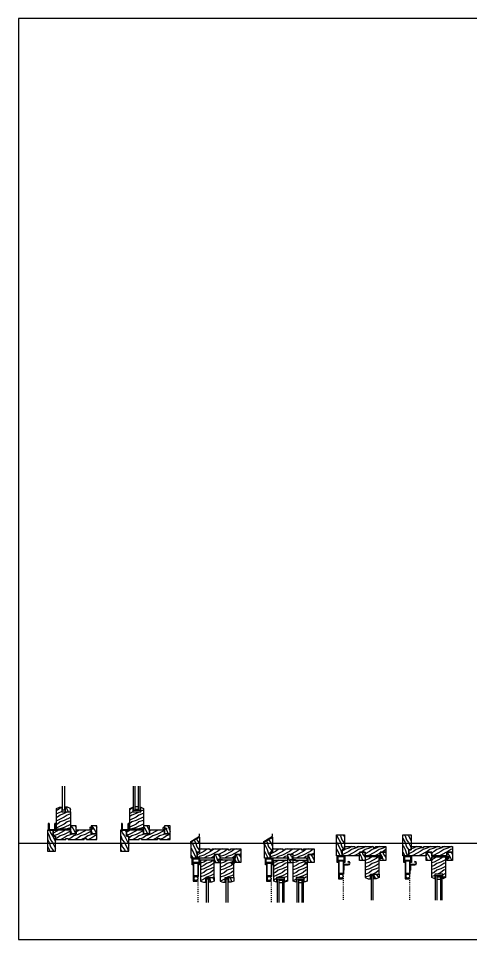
# Model space of a CAD drawing. Header units: inches. Extents: x 0 to 100, y 0 to 100.
# Drawn here: x 0 to 49.1, y 0 to 100 of the extents above; entities that cross this region are included whole.
import ezdxf

# ---------------------------------------------------------------- set-up
doc = ezdxf.new("R2010")
doc.units = ezdxf.units.IN
doc.header["$MEASUREMENT"] = 0
doc.linetypes.add('V-DOT', pattern=[0.125, 0, -0.125])
for name, color, linetype in [('FINE', 70, 'Continuous'), ('HATCH', 170, 'Continuous'), ('MED', 32, 'Continuous')]:
    doc.layers.add(name, color=color, linetype=linetype)
pattern_1 = [(216.8699, (-3.72159, -9.7298), (2.25, 1.5000001), [0.375, -3.375]), (206.565, (-3.2716, -9.9548), (-0.7499994, -0.750001), [0.838526, -0.838526]), (198.4349, (-3.27159, -10.3298), (-1.5000003, -0.7499988), [0.474342, -1.897366])]
pattern_2 = [(306.8699, (-4.77159, -10.1798), (-1.5000001, 2.25), [0.375, -3.375]), (296.565, (-4.5466, -9.7298), (0.750001, -0.7499994), [0.838525, -0.838525]), (288.4349, (-4.17159, -9.7298), (0.7499988, -1.5000003), [0.474342, -1.897366])]
pattern_3 = [(306.8699, (-12.72383, -10.1798), (-1.5000001, 2.2499999), [0.375, -3.375]), (296.5651, (-12.49883, -9.7298), (0.750001, -0.7499994), [0.838525, -0.838525]), (288.4349, (-12.12383, -9.7298), (0.7499988, -1.5000003), [0.474342, -1.897366])]
pattern_4 = [(216.8699, (-11.67383, -9.7298), (2.2499999, 1.5000001), [0.375, -3.375]), (206.5651, (-11.22383, -9.9548), (-0.7499994, -0.750001), [0.838526, -0.838526]), (198.4349, (-11.22383, -10.3298), (-1.5000003, -0.7499988), [0.474342, -1.897366])]
pattern_5 = [(216.8699, (-19.3369, -9.7298), (2.2499999, 1.5000001), [0.375, -3.375]), (206.5651, (-18.8869, -9.9548), (-0.7499994, -0.750001), [0.838526, -0.838526]), (198.4349, (-18.8869, -10.3298), (-1.5000003, -0.7499988), [0.474342, -1.897366])]
pattern_6 = [(306.8699, (-20.3869, -10.1798), (-1.5000001, 2.2499999), [0.375, -3.375]), (296.5651, (-20.1619, -9.7298), (0.750001, -0.7499994), [0.838525, -0.838525]), (288.4349, (-19.7869, -9.7298), (0.7499988, -1.5000003), [0.474342, -1.897366])]
pattern_7 = [(216.8699, (-27.28914, -9.7298), (2.24999994, 1.5000001), [0.375, -3.375]), (206.5651, (-26.83914, -9.9548), (-0.7499994, -0.750001), [0.838526, -0.838526]), (198.4349, (-26.83914, -10.3298), (-1.5000003, -0.7499988), [0.474342, -1.897366])]
pattern_8 = [(306.8699, (-28.33914, -10.1798), (-1.5000001, 2.24999994), [0.375, -3.375]), (296.5651, (-28.11414, -9.7298), (0.750001, -0.7499994), [0.838525, -0.838525]), (288.4349, (-27.73914, -9.7298), (0.7499988, -1.5000003), [0.474342, -1.897366])]
pattern_9 = [(216.8699, (-35.0968, -9.7298), (2.24999994, 1.5000001), [0.375, -3.375]), (206.5651, (-34.6468, -9.9548), (-0.7499994, -0.750001), [0.838526, -0.838526]), (198.4349, (-34.6468, -10.3298), (-1.5000003, -0.7499988), [0.474342, -1.897366])]
pattern_10 = [(306.8699, (-36.1468, -10.1798), (-1.5000001, 2.24999994), [0.375, -3.375]), (296.5651, (-35.9218, -9.7298), (0.750001, -0.7499994), [0.838525, -0.838525]), (288.4349, (-35.5468, -9.7298), (0.7499988, -1.5000003), [0.474342, -1.897366])]
pattern_11 = [(216.8699, (-42.3261, -9.7298), (2.24999994, 1.5000001), [0.375, -3.375]), (206.5651, (-41.8761, -9.9548), (-0.7499994, -0.750001), [0.838526, -0.838526]), (198.4349, (-41.8761, -10.3298), (-1.5000003, -0.7499988), [0.474342, -1.897366])]
pattern_12 = [(306.8699, (-43.3761, -10.1798), (-1.5000001, 2.24999994), [0.375, -3.375]), (296.5651, (-43.1511, -9.7298), (0.750001, -0.7499994), [0.838525, -0.838525]), (288.4349, (-42.7761, -9.7298), (0.7499988, -1.5000003), [0.474342, -1.897366])]

# ---------------------------------------------------------------- blocks, each defined once
blk = doc.blocks.new('AecDtl_8312F1')
at = {"layer": 'HATCH'}
h = blk.add_hatch(dxfattribs=at)
h.set_pattern_fill('WOOD_1', color=256, scale=0.75, style=0)
h.set_pattern_definition(pattern_1)
h.paths.add_polyline_path([(1.62, 3.37), (1.06, 3.37), (0.69, 3.37), (0.69, 3.88), (0.44, 3.88), (0.12, 3.75), (0.12, 1.5), (1.62, 1.5)])
h = blk.add_hatch(dxfattribs=at)
h.set_pattern_fill('WOOD_1', color=256, scale=0.75, angle=90, style=0)
h.set_pattern_definition(pattern_2)
h.paths.add_polyline_path([(1.62, 3.75), (1.31, 3.88), (1.06, 3.88), (1.06, 3.37), (1.62, 3.37)])
h = blk.add_hatch(dxfattribs=at)
h.set_pattern_fill('WOOD_1', color=256, scale=0.75, angle=90, style=0)
h.set_pattern_definition(pattern_2)
h.paths.add_polyline_path([(-0.88, -0.88), (0, -0.88), (0, 0.75), (-0.25, 0.75), (-0.25, 1.38), (-0.88, 1.38)])
h = blk.add_hatch(dxfattribs=at)
h.set_pattern_fill('WOOD_1', color=256, scale=0.75, style=0)
h.set_pattern_definition(pattern_1)
h.paths.add_polyline_path([(4.5, 1), (3.88, 1), (3.88, 1.38), (2.25, 1.38), (2.25, 1), (1.62, 1), (1.62, 1.38), (-0.25, 1.38), (-0.25, 0.75), (0, 0.75), (0, 0.38), (1.12, 0.38), (1.12, 0.5), (1.38, 0.5), (1.38, 0.38), (3.12, 0.38), (3.12, 0.5), (3.37, 0.5), (3.37, 0.38), (4.5, 0.38)])
h = blk.add_hatch(dxfattribs=at)
h.set_pattern_fill('WOOD_1', color=256, scale=0.75, angle=90, style=0)
h.set_pattern_definition(pattern_2)
h.paths.add_polyline_path([(2.25, 1.87), (1.62, 1.87), (1.62, 1.5), (1.62, 1), (2.25, 1)])
h = blk.add_hatch(dxfattribs=at)
h.set_pattern_fill('WOOD_1', color=256, scale=0.75, angle=90, style=0)
h.set_pattern_definition(pattern_2)
h.paths.add_polyline_path([(4.5, 1.87), (3.88, 1.87), (3.88, 1.62), (4.12, 1.62), (4.12, 1.5), (3.88, 1.5), (3.88, 1), (4.5, 1)])
at = {"layer": 'FINE', "linetype": 'Continuous'}
blk.add_lwpolyline([(-0.69, 2.12), (-0.69, 1.47), (-0.06, 1.47), (-0.06, 2.12)], dxfattribs=at)
at = {"layer": 'MED', "linetype": 'Continuous'}
for points in [[(1, 6.19), (1, 3.56), (0.75, 3.56), (0.75, 6.19)], [(-0.69, 2.12), (-0.78, 2.12), (-0.78, 1.38), (0.03, 1.38), (0.03, 2.12), (-0.06, 2.12)]]:
    blk.add_lwpolyline(points, dxfattribs=at)
blk.add_lwpolyline([(0.12, 1.5), (0.12, 3.75), (0.44, 3.88), (0.69, 3.88), (0.69, 3.37), (1.62, 3.37), (1.62, 1.5)], close=True, dxfattribs=at)
at = {"layer": 'MED'}
for points in [[(1.31, 3.88), (1.06, 3.88), (1.06, 3.37), (1.62, 3.37), (1.62, 3.75)], [(-0.88, -0.88), (0, -0.88), (0, 0.75), (-0.25, 0.75), (-0.25, 1.38), (-0.88, 1.38)], [(4.5, 0.38), (4.5, 1), (3.88, 1), (3.88, 1.38), (2.25, 1.38), (2.25, 1), (1.62, 1), (1.62, 1.38), (-0.25, 1.38), (-0.25, 0.75), (0, 0.75), (0, 0.38), (1.12, 0.38), (1.12, 0.5), (1.38, 0.5), (1.38, 0.38), (3.12, 0.38), (3.12, 0.5), (3.37, 0.5), (3.37, 0.38)], [(1.62, 1), (2.25, 1), (2.25, 1.87), (1.62, 1.87)], [(3.88, 1), (4.5, 1), (4.5, 1.87), (3.88, 1.87), (3.88, 1.62), (4.12, 1.62), (4.12, 1.5), (3.88, 1.5)]]:
    blk.add_lwpolyline(points, close=True, dxfattribs=at)
blk.add_lwpolyline([(3.87, 1.61), (4.05, 1.61), (4.05, 1.52), (3.87, 1.52, -0.03776), (3.86, 1.48, -0.09716), (3.83, 1.45, -0.20345), (3.81, 1.44, -0.20345), (3.79, 1.45, -0.09716), (3.77, 1.48, -0.05413), (3.76, 1.53, -0.04107), (3.75, 1.59, -0.04107), (3.76, 1.66, -0.05413), (3.77, 1.7, -0.09716), (3.79, 1.74, -0.20345), (3.81, 1.75, -0.20345), (3.83, 1.74, -0.09716), (3.86, 1.7, -0.05413), (3.87, 1.66, -0.03104)], format="xyb", close=True, dxfattribs=at)
blk = doc.blocks.new('AecDtl_8312F2')
at = {"layer": 'HATCH'}
h = blk.add_hatch(dxfattribs=at)
h.set_pattern_fill('WOOD_1', color=256, scale=0.75, style=0)
h.set_pattern_definition(pattern_4)
h.paths.add_polyline_path([(1.62, 3.75), (1.31, 3.88), (1.31, 3.38), (0.44, 3.38), (0.44, 3.88), (0.12, 3.75), (0.12, 3.38), (0.12, 1.5), (1.62, 1.5)])
h = blk.add_hatch(dxfattribs=at)
h.set_pattern_fill('WOOD_1', color=256, scale=0.75, angle=90, style=0)
h.set_pattern_definition(pattern_3)
h.paths.add_polyline_path([(-0.88, -0.88), (0, -0.88), (0, 0.75), (-0.25, 0.75), (-0.25, 1.38), (-0.88, 1.38)])
h = blk.add_hatch(dxfattribs=at)
h.set_pattern_fill('WOOD_1', color=256, scale=0.75, style=0)
h.set_pattern_definition(pattern_4)
h.paths.add_polyline_path([(4.5, 1), (3.88, 1), (3.88, 1.38), (2.25, 1.38), (2.25, 1), (1.62, 1), (1.62, 1.38), (-0.25, 1.38), (-0.25, 0.75), (0, 0.75), (0, 0.38), (1.12, 0.38), (1.12, 0.5), (1.38, 0.5), (1.38, 0.38), (3.12, 0.38), (3.12, 0.5), (3.38, 0.5), (3.38, 0.38), (4.5, 0.38)])
h = blk.add_hatch(dxfattribs=at)
h.set_pattern_fill('WOOD_1', color=256, scale=0.75, angle=90, style=0)
h.set_pattern_definition(pattern_3)
h.paths.add_polyline_path([(2.25, 1.88), (1.62, 1.88), (1.62, 1.5), (1.62, 1), (2.25, 1)])
h = blk.add_hatch(dxfattribs=at)
h.set_pattern_fill('WOOD_1', color=256, scale=0.75, angle=90, style=0)
h.set_pattern_definition(pattern_3)
h.paths.add_polyline_path([(4.5, 1.88), (3.88, 1.88), (3.88, 1.62), (4.12, 1.62), (4.12, 1.5), (3.88, 1.5), (3.88, 1), (4.5, 1)])
at = {"layer": 'FINE', "linetype": 'Continuous'}
for p, q in [((0.69, 3.56), (0.69, 6.19)), ((1.06, 3.56), (1.06, 6.19)), ((0.69, 3.95), (1.06, 3.95)), ((0.69, 3.69), (1.06, 3.69))]:
    blk.add_line(p, q, dxfattribs=at)
blk.add_lwpolyline([(-0.69, 2.12), (-0.69, 1.47), (-0.06, 1.47), (-0.06, 2.12)], dxfattribs=at)
at = {"layer": 'MED', "linetype": 'Continuous'}
for points in [[(0.5, 6.19), (0.5, 3.56), (1.25, 3.56), (1.25, 6.19)], [(-0.69, 2.12), (-0.78, 2.12), (-0.78, 1.38), (0.03, 1.38), (0.03, 2.12), (-0.06, 2.12)]]:
    blk.add_lwpolyline(points, dxfattribs=at)
at = {"layer": 'MED'}
for points in [[(0.12, 1.5), (0.12, 3.38), (0.12, 3.75), (0.44, 3.88), (0.44, 3.38), (1.31, 3.38), (1.31, 3.88), (1.62, 3.75), (1.62, 1.5)], [(-0.88, -0.88), (0, -0.88), (0, 0.75), (-0.25, 0.75), (-0.25, 1.38), (-0.88, 1.38)], [(4.5, 0.38), (4.5, 1), (3.88, 1), (3.88, 1.38), (2.25, 1.38), (2.25, 1), (1.62, 1), (1.62, 1.38), (-0.25, 1.38), (-0.25, 0.75), (0, 0.75), (0, 0.38), (1.12, 0.38), (1.12, 0.5), (1.38, 0.5), (1.38, 0.38), (3.12, 0.38), (3.12, 0.5), (3.38, 0.5), (3.38, 0.38)], [(1.62, 1), (2.25, 1), (2.25, 1.88), (1.62, 1.88)], [(3.88, 1), (4.5, 1), (4.5, 1.88), (3.88, 1.88), (3.88, 1.62), (4.12, 1.62), (4.12, 1.5), (3.88, 1.5)]]:
    blk.add_lwpolyline(points, close=True, dxfattribs=at)
blk.add_lwpolyline([(3.87, 1.61), (4.05, 1.61), (4.05, 1.52), (3.87, 1.52, -0.03776), (3.86, 1.48, -0.09716), (3.83, 1.45, -0.20345), (3.81, 1.44, -0.20345), (3.79, 1.45, -0.09716), (3.77, 1.48, -0.05413), (3.76, 1.53, -0.04107), (3.75, 1.59, -0.04107), (3.76, 1.66, -0.05413), (3.77, 1.7, -0.09716), (3.79, 1.74, -0.20345), (3.81, 1.75, -0.20345), (3.83, 1.74, -0.09716), (3.86, 1.7, -0.05413), (3.87, 1.66, -0.03104)], format="xyb", close=True, dxfattribs=at)
blk = doc.blocks.new('AecDtl_8312H1')
at = {"layer": 'HATCH'}
h = blk.add_hatch(dxfattribs=at)
h.set_pattern_fill('WOOD_1', color=256, scale=0.75, angle=90, style=0)
h.set_pattern_definition(pattern_6)
h.paths.add_polyline_path([(-0.875, 0.125), (0, 0.625), (0, -1), (-0.25, -1), (-0.25, -1.625), (-0.875, -1.625)])
h = blk.add_hatch(dxfattribs=at)
h.set_pattern_fill('WOOD_1', color=256, scale=0.75, style=0)
h.set_pattern_definition(pattern_5)
h.paths.add_polyline_path([(4.5, -0.625), (3.375, -0.625), (3.375, -0.75), (3.125, -0.75), (3.125, -0.625), (1.375, -0.625), (1.375, -0.75), (1.125, -0.75), (1.125, -0.625), (0, -0.625), (0, -1), (-0.25, -1), (-0.25, -1.625), (0.03125, -1.625), (1.625, -1.625), (1.625, -1.25), (2.25, -1.25), (2.25, -1.625), (3.875, -1.625), (3.875, -1.25), (4.5, -1.25)])
h = blk.add_hatch(dxfattribs=at)
h.set_pattern_fill('WOOD_1', color=256, scale=0.75, style=0)
h.set_pattern_definition(pattern_5)
h.paths.add_polyline_path([(1.625, -1.875), (0.125, -1.875), (0.125, -4.125), (0.4375, -4.25), (0.6875, -4.25), (0.6875, -3.75), (1.625, -3.75)])
h = blk.add_hatch(dxfattribs=at)
h.set_pattern_fill('WOOD_1', color=256, scale=0.75, angle=90, style=0)
h.set_pattern_definition(pattern_6)
h.paths.add_polyline_path([(2.25, -1.25), (1.625, -1.25), (1.625, -2.125), (2.25, -2.125), (2.25, -1.875), (2.03125, -1.875), (2, -1.875), (2, -1.75), (2.25, -1.75)])
h = blk.add_hatch(dxfattribs=at)
h.set_pattern_fill('WOOD_1', color=256, scale=0.75, style=0)
h.set_pattern_definition(pattern_5)
h.paths.add_polyline_path([(3.75, -2.25), (3.5, -2.25), (3.5, -2.125), (3.75, -2.125), (3.75, -1.875), (2.25, -1.875), (2.25, -4.125), (2.5625, -4.25), (2.8125, -4.25), (2.8125, -3.75), (3.75, -3.75)])
h = blk.add_hatch(dxfattribs=at)
h.set_pattern_fill('WOOD_1', color=256, scale=0.75, angle=90, style=0)
h.set_pattern_definition(pattern_6)
h.paths.add_polyline_path([(4.5, -1.25), (3.875, -1.25), (3.875, -2.125), (4.5, -2.125)])
h = blk.add_hatch(dxfattribs=at)
h.set_pattern_fill('WOOD_1', color=256, scale=0.75, angle=90, style=0)
h.set_pattern_definition(pattern_6)
h.paths.add_polyline_path([(1.625, -3.75), (1.0625, -3.75), (1.0625, -4.25), (1.3125, -4.25), (1.625, -4.125)])
h = blk.add_hatch(dxfattribs=at)
h.set_pattern_fill('WOOD_1', color=256, scale=0.75, angle=90, style=0)
h.set_pattern_definition(pattern_6)
h.paths.add_polyline_path([(3.75, -3.75), (3.1875, -3.75), (3.1875, -4.25), (3.4375, -4.25), (3.75, -4.125)])
at = {"layer": 'FINE', "linetype": 'Continuous'}
blk.add_line((-0.09375, -3.625), (-0.59375, -3.625), dxfattribs=at)
at = {"layer": 'FINE', "linetype": 'V-DOT'}
blk.add_line((-0.15625, -3.84375), (-0.15625, -6.4375), dxfattribs=at)
at = {"layer": 'FINE', "linetype": 'Continuous'}
for points in [[(-0.6875, -2.375), (-0.6875, -1.71875), (-0.0625, -1.71875), (-0.0625, -2.375)], [(-0.59375, -3.625), (-0.59375, -4.0625), (-0.21875, -4.0625), (-0.21875, -4.125)]]:
    blk.add_lwpolyline(points, dxfattribs=at)
blk.add_lwpolyline([(-0.59375, -3.5625), (-0.59375, -2.1875), (-0.15625, -2.1875), (-0.15625, -3.5625)], close=True, dxfattribs=at)
blk.add_circle((-0.375, -3.84375), 0.21875, dxfattribs=at)
at = {"layer": 'MED'}
for p, q in [((2.5625, -4.25), (2.5625, -4.25)), ((3.4375, -4.25), (3.4375, -4.25))]:
    blk.add_line(p, q, dxfattribs=at)
blk.add_lwpolyline([(-0.9375, -0.125), (-0.9375, 0.171875), (0, 0.734375), (0, 0.984375)], dxfattribs=at)
for points in [[(-0.875, 0.125), (0, 0.625), (0, -1), (-0.25, -1), (-0.25, -1.625), (-0.875, -1.625)], [(4.5, -0.625), (4.5, -1.25), (3.875, -1.25), (3.875, -1.625), (2.25, -1.625), (2.25, -1.25), (1.625, -1.25), (1.625, -1.625), (-0.25, -1.625), (-0.25, -1), (0, -1), (0, -0.625), (1.125, -0.625), (1.125, -0.75), (1.375, -0.75), (1.375, -0.625), (3.125, -0.625), (3.125, -0.75), (3.375, -0.75), (3.375, -0.625)], [(2.25, -1.25), (1.625, -1.25), (1.625, -2.125), (2.25, -2.125), (2.25, -1.875), (2, -1.875), (2, -1.75), (2.25, -1.75)], [(3.875, -1.25), (4.5, -1.25), (4.5, -2.125), (3.875, -2.125)], [(1.3125, -4.25), (1.0625, -4.25), (1.0625, -3.75), (1.625, -3.75), (1.625, -4.125)], [(3.4375, -4.25), (3.1875, -4.25), (3.1875, -3.75), (3.75, -3.75), (3.75, -4.125)]]:
    blk.add_lwpolyline(points, close=True, dxfattribs=at)
at = {"layer": 'MED', "linetype": 'Continuous'}
for points in [[(-0.6875, -2.375), (-0.78125, -2.375), (-0.78125, -1.625), (0.03125, -1.625), (0.03125, -2.375), (-0.0625, -2.375)], [(3.546875, -2.140625), (3.75, -2.25), (3.875, -2.015625), (3.84375, -1.828125), (3.671875, -1.671875)], [(-0.09375, -3.625), (-0.09375, -2.125), (-0.65625, -2.125), (-0.65625, -4.125), (-0.21875, -4.125)], [(1, -6.4375), (1, -3.9375), (0.75, -3.9375), (0.75, -6.4375)], [(3.125, -6.4375), (3.125, -3.9375), (2.875, -3.9375), (2.875, -6.4375)]]:
    blk.add_lwpolyline(points, dxfattribs=at)
for points in [[(0.125, -1.875), (0.125, -4.125), (0.4375, -4.25), (0.6875, -4.25), (0.6875, -3.75), (1.625, -3.75), (1.625, -1.875)], [(2.03125, -1.875), (2.03125, -1.796875), (2.5, -1.796875), (2.5, -1.875)], [(3.75, -2.25), (3.5, -2.25), (3.5, -2.125), (3.75, -2.125), (3.75, -1.875), (2.25, -1.875), (2.25, -4.125), (2.5625, -4.25), (2.8125, -4.25), (2.8125, -3.75), (3.75, -3.75)]]:
    blk.add_lwpolyline(points, close=True, dxfattribs=at)
blk = doc.blocks.new('AecDtl_8312H2')
at = {"layer": 'HATCH'}
h = blk.add_hatch(dxfattribs=at)
h.set_pattern_fill('WOOD_1', color=256, scale=0.75, angle=90, style=0)
h.set_pattern_definition(pattern_8)
h.paths.add_polyline_path([(-0.875, 0.125), (0, 0.625), (0, -1), (-0.25, -1), (-0.25, -1.625), (-0.875, -1.625)])
h = blk.add_hatch(dxfattribs=at)
h.set_pattern_fill('WOOD_1', color=256, scale=0.75, style=0)
h.set_pattern_definition(pattern_7)
h.paths.add_polyline_path([(1.625, -1.25), (2.25, -1.25), (2.25, -1.625), (3.875, -1.625), (3.875, -1.25), (4.5, -1.25), (4.5, -0.625), (3.375, -0.625), (3.375, -0.75), (3.125, -0.75), (3.125, -0.625), (1.375, -0.625), (1.375, -0.75), (1.125, -0.75), (1.125, -0.625), (0, -0.625), (0, -1), (-0.25, -1), (-0.25, -1.625), (0.03125, -1.625), (1.625, -1.625)])
h = blk.add_hatch(dxfattribs=at)
h.set_pattern_fill('WOOD_1', color=256, scale=0.75, style=0)
h.set_pattern_definition(pattern_7)
h.paths.add_polyline_path([(1.625, -1.875), (0.125, -1.875), (0.125, -4.125), (0.4375, -4.25), (0.4375, -3.75), (1.3125, -3.75), (1.3125, -4.25), (1.625, -4.125), (1.625, -3.75)])
h = blk.add_hatch(dxfattribs=at)
h.set_pattern_fill('WOOD_1', color=256, scale=0.75, angle=90, style=0)
h.set_pattern_definition(pattern_8)
h.paths.add_polyline_path([(2.25, -1.25), (1.625, -1.25), (1.625, -2.125), (2.25, -2.125), (2.25, -1.875), (2.03125, -1.875), (2, -1.875), (2, -1.75), (2.25, -1.75)])
h = blk.add_hatch(dxfattribs=at)
h.set_pattern_fill('WOOD_1', color=256, scale=0.75, style=0)
h.set_pattern_definition(pattern_7)
h.paths.add_polyline_path([(3.75, -2.25), (3.5, -2.25), (3.5, -2.125), (3.75, -2.125), (3.75, -1.875), (2.25, -1.875), (2.25, -4.125), (2.5625, -4.25), (2.5625, -3.75), (3.4375, -3.75), (3.4375, -4.25), (3.75, -4.125), (3.75, -3.75)])
h = blk.add_hatch(dxfattribs=at)
h.set_pattern_fill('WOOD_1', color=256, scale=0.75, angle=90, style=0)
h.set_pattern_definition(pattern_8)
h.paths.add_polyline_path([(4.5, -1.25), (3.875, -1.25), (3.875, -2.125), (4.5, -2.125)])
at = {"layer": 'FINE', "linetype": 'Continuous'}
for p, q in [((-0.09375, -3.625), (-0.59375, -3.625)), ((0.6875, -3.9375), (0.6875, -6.4375)), ((1.0625, -3.9375), (1.0625, -6.4375)), ((2.8125, -3.9375), (2.8125, -6.4375)), ((3.1875, -3.9375), (3.1875, -6.4375)), ((1.0625, -4.0625), (0.6875, -4.0625)), ((1.0625, -4.328125), (0.6875, -4.328125)), ((3.1875, -4.0625), (2.8125, -4.0625)), ((3.1875, -4.328125), (2.8125, -4.328125))]:
    blk.add_line(p, q, dxfattribs=at)
at = {"layer": 'FINE', "linetype": 'V-DOT'}
blk.add_line((-0.15625, -3.84375), (-0.15625, -6.4375), dxfattribs=at)
at = {"layer": 'FINE', "linetype": 'Continuous'}
for points in [[(-0.6875, -2.375), (-0.6875, -1.71875), (-0.0625, -1.71875), (-0.0625, -2.375)], [(-0.59375, -3.625), (-0.59375, -4.0625), (-0.21875, -4.0625), (-0.21875, -4.125)]]:
    blk.add_lwpolyline(points, dxfattribs=at)
blk.add_lwpolyline([(-0.59375, -3.5625), (-0.59375, -2.1875), (-0.15625, -2.1875), (-0.15625, -3.5625)], close=True, dxfattribs=at)
blk.add_circle((-0.375, -3.84375), 0.21875, dxfattribs=at)
at = {"layer": 'MED'}
for p, q in [((2.5625, -4.25), (2.5625, -4.25)), ((3.4375, -4.25), (3.4375, -4.25))]:
    blk.add_line(p, q, dxfattribs=at)
blk.add_lwpolyline([(-0.9375, -0.125), (-0.9375, 0.171875), (0, 0.734375), (0, 0.984375)], dxfattribs=at)
for points in [[(-0.875, 0.125), (0, 0.625), (0, -1), (-0.25, -1), (-0.25, -1.625), (-0.875, -1.625)], [(4.5, -0.625), (4.5, -1.25), (3.875, -1.25), (3.875, -1.625), (2.25, -1.625), (2.25, -1.25), (1.625, -1.25), (1.625, -1.625), (-0.25, -1.625), (-0.25, -1), (0, -1), (0, -0.625), (1.125, -0.625), (1.125, -0.75), (1.375, -0.75), (1.375, -0.625), (3.125, -0.625), (3.125, -0.75), (3.375, -0.75), (3.375, -0.625)], [(1.625, -1.875), (1.625, -3.75), (1.625, -4.125), (1.3125, -4.25), (1.3125, -3.75), (0.4375, -3.75), (0.4375, -4.25), (0.125, -4.125), (0.125, -1.875)], [(2.25, -1.25), (1.625, -1.25), (1.625, -2.125), (2.25, -2.125), (2.25, -1.875), (2, -1.875), (2, -1.75), (2.25, -1.75)], [(3.75, -2.25), (3.75, -3.75), (3.75, -4.125), (3.4375, -4.25), (3.4375, -3.75), (2.5625, -3.75), (2.5625, -4.25), (2.25, -4.125), (2.25, -1.875), (3.75, -1.875), (3.75, -2.125), (3.5, -2.125), (3.5, -2.25)], [(3.875, -1.25), (4.5, -1.25), (4.5, -2.125), (3.875, -2.125)]]:
    blk.add_lwpolyline(points, close=True, dxfattribs=at)
at = {"layer": 'MED', "linetype": 'Continuous'}
for points in [[(-0.6875, -2.375), (-0.78125, -2.375), (-0.78125, -1.625), (0.03125, -1.625), (0.03125, -2.375), (-0.0625, -2.375)], [(3.546875, -2.140625), (3.75, -2.25), (3.875, -2.015625), (3.84375, -1.828125), (3.671875, -1.671875)], [(-0.09375, -3.625), (-0.09375, -2.125), (-0.65625, -2.125), (-0.65625, -4.125), (-0.21875, -4.125)], [(1.25, -6.4375), (1.25, -3.9375), (0.5, -3.9375), (0.5, -6.4375)], [(3.375, -6.4375), (3.375, -3.9375), (2.625, -3.9375), (2.625, -6.4375)]]:
    blk.add_lwpolyline(points, dxfattribs=at)
blk.add_lwpolyline([(2.03125, -1.875), (2.03125, -1.796875), (2.5, -1.796875), (2.5, -1.875)], close=True, dxfattribs=at)
blk = doc.blocks.new('AecDtl_8312J1')
at = {"layer": 'HATCH'}
h = blk.add_hatch(dxfattribs=at)
h.set_pattern_fill('WOOD_1', color=256, scale=0.75, angle=90, style=0)
h.set_pattern_definition(pattern_10)
h.paths.add_polyline_path([(-0.88, 0.88), (0, 0.88), (0, -0.75), (-0.25, -0.75), (-0.25, -1.38), (-0.88, -1.38)])
h = blk.add_hatch(dxfattribs=at)
h.set_pattern_fill('WOOD_1', color=256, scale=0.75, style=0)
h.set_pattern_definition(pattern_9)
h.paths.add_polyline_path([(4.5, -0.38), (3.38, -0.38), (3.38, -0.5), (3.12, -0.5), (3.12, -0.38), (1.38, -0.38), (1.38, -0.5), (1.12, -0.5), (1.12, -0.38), (0, -0.38), (0, -0.75), (-0.25, -0.75), (-0.25, -1.38), (1.62, -1.38), (1.62, -1), (2.25, -1), (2.25, -1.38), (3.88, -1.38), (3.88, -1), (4.5, -1)])
h = blk.add_hatch(dxfattribs=at)
h.set_pattern_fill('WOOD_1', color=256, scale=0.75, angle=90, style=0)
h.set_pattern_definition(pattern_10)
h.paths.add_polyline_path([(2.25, -1), (1.62, -1), (1.62, -1.38), (1.62, -1.88), (2.25, -1.88)])
h = blk.add_hatch(dxfattribs=at)
h.set_pattern_fill('WOOD_1', color=256, scale=0.75, angle=90, style=0)
h.set_pattern_definition(pattern_10)
h.paths.add_polyline_path([(4.5, -1), (3.88, -1), (3.88, -1.38), (3.88, -1.5), (4.12, -1.5), (4.12, -1.63), (3.88, -1.63), (3.88, -1.88), (4.5, -1.88)])
h = blk.add_hatch(dxfattribs=at)
h.set_pattern_fill('WOOD_1', color=256, scale=0.75, style=0)
h.set_pattern_definition(pattern_9)
h.paths.add_polyline_path([(3.75, -1.5), (2.25, -1.5), (2.25, -1.88), (2.25, -3.75), (2.56, -3.88), (2.81, -3.88), (2.81, -3.38), (3.75, -3.38)])
h = blk.add_hatch(dxfattribs=at)
h.set_pattern_fill('WOOD_1', color=256, scale=0.75, angle=90, style=0)
h.set_pattern_definition(pattern_10)
h.paths.add_polyline_path([(3.75, -3.38), (3.19, -3.38), (3.19, -3.88), (3.44, -3.88), (3.75, -3.75)])
at = {"layer": 'FINE', "linetype": 'Continuous'}
blk.add_line((-0.09, -3.38), (-0.59, -3.38), dxfattribs=at)
at = {"layer": 'FINE', "linetype": 'V-DOT'}
blk.add_line((-0.16, -3.59), (-0.16, -6.19), dxfattribs=at)
at = {"layer": 'FINE', "linetype": 'Continuous'}
for points in [[(-0.69, -2.12), (-0.69, -1.47), (-0.06, -1.47), (-0.06, -2.12)], [(-0.59, -3.38), (-0.59, -3.81), (-0.22, -3.81), (-0.22, -3.88)]]:
    blk.add_lwpolyline(points, dxfattribs=at)
blk.add_lwpolyline([(-0.59, -3.31), (-0.59, -1.94), (-0.16, -1.94), (-0.16, -3.31)], close=True, dxfattribs=at)
blk.add_lwpolyline([(-0.03, -2.94), (-0.09, -2.94), (-0.09, -2.31), (0.41, -2.31, 1), (0.41, -2.06), (0.41, -2)], format="xyb", dxfattribs=at)
blk.add_circle((-0.38, -3.59), 0.219, dxfattribs=at)
at = {"layer": 'MED'}
for points in [[(-0.88, 0.88), (0, 0.88), (0, -0.75), (-0.25, -0.75), (-0.25, -1.38), (-0.88, -1.38)], [(4.5, -0.38), (4.5, -1), (3.88, -1), (3.88, -1.38), (2.25, -1.38), (2.25, -1), (1.62, -1), (1.62, -1.38), (-0.25, -1.38), (-0.25, -0.75), (0, -0.75), (0, -0.38), (1.12, -0.38), (1.12, -0.5), (1.38, -0.5), (1.38, -0.38), (3.12, -0.38), (3.12, -0.5), (3.38, -0.5), (3.38, -0.38)], [(1.62, -1), (2.25, -1), (2.25, -1.88), (1.62, -1.88)], [(3.88, -1), (4.5, -1), (4.5, -1.88), (3.88, -1.88), (3.88, -1.63), (4.12, -1.63), (4.12, -1.5), (3.88, -1.5)], [(3.44, -3.88), (3.19, -3.88), (3.19, -3.38), (3.75, -3.38), (3.75, -3.75)]]:
    blk.add_lwpolyline(points, close=True, dxfattribs=at)
at = {"layer": 'MED', "linetype": 'Continuous'}
for points in [[(-0.69, -2.12), (-0.78, -2.12), (-0.78, -1.38), (0.03, -1.38), (0.03, -2.12), (-0.06, -2.12)], [(-0.09, -3.38), (-0.09, -1.88), (-0.66, -1.88), (-0.66, -3.88), (-0.22, -3.88)], [(3.12, -6.19), (3.12, -3.56), (2.88, -3.56), (2.88, -6.19)]]:
    blk.add_lwpolyline(points, dxfattribs=at)
blk.add_lwpolyline([(-0.03, -2.94), (-0.03, -2.38), (0.41, -2.38, 1), (0.41, -2, 1)], format="xyb", dxfattribs=at)
blk.add_lwpolyline([(2.25, -1.5), (2.25, -3.75), (2.56, -3.88), (2.81, -3.88), (2.81, -3.38), (3.75, -3.38), (3.75, -1.5)], close=True, dxfattribs=at)
at = {"layer": 'MED'}
blk.add_lwpolyline([(3.87, -1.61), (4.05, -1.61), (4.05, -1.52), (3.87, -1.52, 0.03776), (3.86, -1.48, 0.09716), (3.83, -1.45, 0.20345), (3.81, -1.44, 0.20345), (3.79, -1.45, 0.09716), (3.77, -1.48, 0.05413), (3.76, -1.53, 0.04107), (3.75, -1.59, 0.04107), (3.76, -1.66, 0.05413), (3.77, -1.7, 0.09716), (3.79, -1.74, 0.20345), (3.81, -1.75, 0.20345), (3.83, -1.74, 0.09716), (3.86, -1.7, 0.05413), (3.87, -1.66, 0.03104)], format="xyb", close=True, dxfattribs=at)
blk = doc.blocks.new('AecDtl_8312J2')
at = {"layer": 'HATCH'}
h = blk.add_hatch(dxfattribs=at)
h.set_pattern_fill('WOOD_1', color=256, scale=0.75, angle=90, style=0)
h.set_pattern_definition(pattern_12)
h.paths.add_polyline_path([(-0.88, 0.88), (0, 0.88), (0, -0.75), (-0.25, -0.75), (-0.25, -1.38), (-0.88, -1.38)])
h = blk.add_hatch(dxfattribs=at)
h.set_pattern_fill('WOOD_1', color=256, scale=0.75, style=0)
h.set_pattern_definition(pattern_11)
h.paths.add_polyline_path([(4.5, -0.38), (3.38, -0.38), (3.38, -0.5), (3.12, -0.5), (3.12, -0.38), (1.38, -0.38), (1.38, -0.5), (1.12, -0.5), (1.12, -0.38), (0, -0.38), (0, -0.75), (-0.25, -0.75), (-0.25, -1.38), (0.03, -1.38), (1.62, -1.38), (1.62, -1), (2.25, -1), (2.25, -1.38), (3.88, -1.38), (3.88, -1), (4.5, -1)])
h = blk.add_hatch(dxfattribs=at)
h.set_pattern_fill('WOOD_1', color=256, scale=0.75, angle=90, style=0)
h.set_pattern_definition(pattern_12)
h.paths.add_polyline_path([(2.25, -1.5), (2.25, -1), (1.62, -1), (1.62, -1.88), (2.25, -1.88)])
h = blk.add_hatch(dxfattribs=at)
h.set_pattern_fill('WOOD_1', color=256, scale=0.75, style=0)
h.set_pattern_definition(pattern_11)
h.paths.add_polyline_path([(3.75, -1.5), (2.25, -1.5), (2.25, -3.75), (2.56, -3.88), (2.56, -3.38), (3.44, -3.38), (3.44, -3.88), (3.75, -3.75), (3.75, -3.38)])
h = blk.add_hatch(dxfattribs=at)
h.set_pattern_fill('WOOD_1', color=256, scale=0.75, angle=90, style=0)
h.set_pattern_definition(pattern_12)
h.paths.add_polyline_path([(4.5, -1), (3.88, -1), (3.88, -1.5), (4.12, -1.5), (4.12, -1.63), (3.88, -1.63), (3.88, -1.88), (4.5, -1.88)])
at = {"layer": 'FINE', "linetype": 'Continuous'}
for p, q in [((-0.09, -3.38), (-0.59, -3.38)), ((2.81, -3.56), (2.81, -6.19)), ((3.19, -3.69), (2.81, -3.69)), ((3.19, -3.95), (2.81, -3.95)), ((3.19, -3.56), (3.19, -6.19))]:
    blk.add_line(p, q, dxfattribs=at)
for points in [[(-0.69, -2.12), (-0.69, -1.47), (-0.06, -1.47), (-0.06, -2.12)], [(-0.59, -3.38), (-0.59, -3.81), (-0.22, -3.81), (-0.22, -3.88)]]:
    blk.add_lwpolyline(points, dxfattribs=at)
blk.add_lwpolyline([(-0.59, -3.31), (-0.59, -1.94), (-0.16, -1.94), (-0.16, -3.31)], close=True, dxfattribs=at)
blk.add_lwpolyline([(-0.03, -2.94), (-0.09, -2.94), (-0.09, -2.31), (0.41, -2.31, 1), (0.41, -2.06), (0.41, -2)], format="xyb", dxfattribs=at)
at = {"layer": 'FINE', "linetype": 'V-DOT'}
blk.add_lwpolyline([(-0.16, -3.59), (-0.16, -6.19)], dxfattribs=at)
at = {"layer": 'FINE', "linetype": 'Continuous'}
blk.add_circle((-0.38, -3.59), 0.219, dxfattribs=at)
at = {"layer": 'MED'}
for points in [[(-0.88, 0.88), (0, 0.88), (0, -0.75), (-0.25, -0.75), (-0.25, -1.38), (-0.88, -1.38)], [(4.5, -0.38), (4.5, -1), (3.88, -1), (3.88, -1.38), (2.25, -1.38), (2.25, -1), (1.62, -1), (1.62, -1.38), (-0.25, -1.38), (-0.25, -0.75), (0, -0.75), (0, -0.38), (1.12, -0.38), (1.12, -0.5), (1.38, -0.5), (1.38, -0.38), (3.12, -0.38), (3.12, -0.5), (3.38, -0.5), (3.38, -0.38)], [(1.62, -1), (2.25, -1), (2.25, -1.88), (1.62, -1.88)], [(3.75, -1.5), (3.75, -3.38), (3.75, -3.75), (3.44, -3.88), (3.44, -3.38), (2.56, -3.38), (2.56, -3.88), (2.25, -3.75), (2.25, -1.5)], [(3.88, -1), (4.5, -1), (4.5, -1.88), (3.88, -1.88), (3.88, -1.63), (4.12, -1.63), (4.12, -1.5), (3.88, -1.5)]]:
    blk.add_lwpolyline(points, close=True, dxfattribs=at)
at = {"layer": 'MED', "linetype": 'Continuous'}
for points in [[(-0.69, -2.12), (-0.78, -2.12), (-0.78, -1.38), (0.03, -1.38), (0.03, -2.12), (-0.06, -2.12)], [(-0.09, -3.38), (-0.09, -1.88), (-0.66, -1.88), (-0.66, -3.88), (-0.22, -3.88)], [(3.38, -6.19), (3.38, -3.56), (2.62, -3.56), (2.62, -6.19)]]:
    blk.add_lwpolyline(points, dxfattribs=at)
blk.add_lwpolyline([(-0.03, -2.94), (-0.03, -2.38), (0.41, -2.38, 1), (0.41, -2, 1)], format="xyb", dxfattribs=at)
at = {"layer": 'MED'}
blk.add_lwpolyline([(3.87, -1.61), (4.05, -1.61), (4.05, -1.52), (3.87, -1.52, 0.03776), (3.86, -1.48, 0.09716), (3.83, -1.45, 0.20345), (3.81, -1.44, 0.20345), (3.79, -1.45, 0.09716), (3.77, -1.48, 0.05413), (3.76, -1.53, 0.04107), (3.75, -1.59, 0.04107), (3.76, -1.66, 0.05413), (3.77, -1.7, 0.09716), (3.79, -1.74, 0.20345), (3.81, -1.75, 0.20345), (3.83, -1.74, 0.09716), (3.86, -1.7, 0.05413), (3.87, -1.66, 0.03104)], format="xyb", close=True, dxfattribs=at)

msp = doc.modelspace()

# ---------------------------------------------------------------- linework, layer by layer
msp.add_line((0, 10.48), (100, 10.48))
msp.add_lwpolyline([(0, 0), (100, 0), (100, 100), (0, 100)], close=True)

# ---------------------------------------------------------------- block references
for name, p in [('AecDtl_8312F1', (4.02, 10.48)), ('AecDtl_8312F2', (11.97, 10.48)), ('AecDtl_8312H1', (19.64, 10.48)), ('AecDtl_8312H2', (27.59, 10.48)), ('AecDtl_8312J1', (35.4, 10.48)), ('AecDtl_8312J2', (42.63, 10.48))]:
    msp.add_blockref(name, p)

doc.saveas('drawing.dxf')
